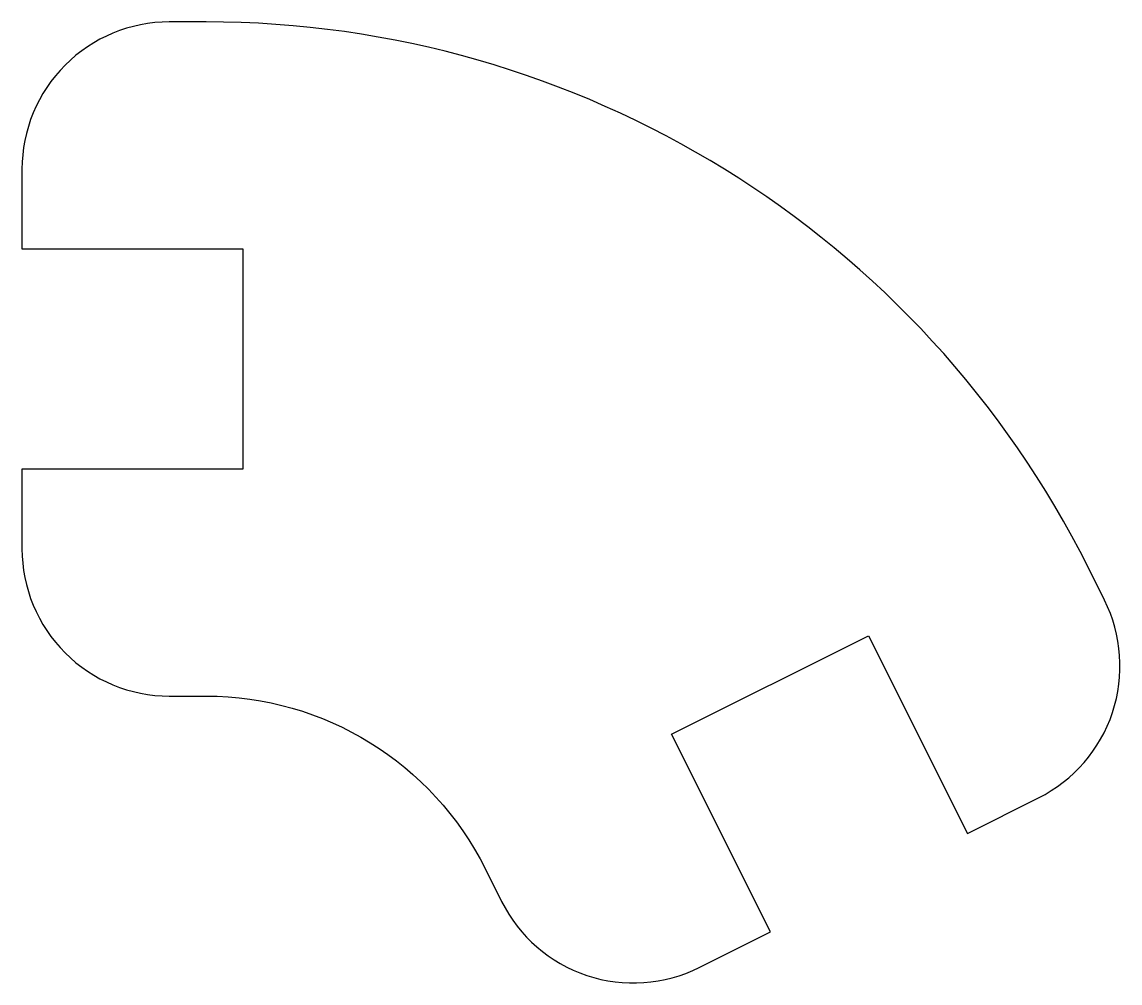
# Model space of a CAD drawing. Header units: millimetres. Extents: x 15.9 to 30.8, y 10.1 to 23.1.
import ezdxf

# ---------------------------------------------------------------- set-up
doc = ezdxf.new("R2010")
doc.units = ezdxf.units.MM

msp = doc.modelspace()

# ---------------------------------------------------------------- linework, layer by layer
msp.add_lwpolyline([(18.372, 23.096), (17.872, 23.096, 0.414214), (15.872, 21.096), (15.872, 20.016), (18.872, 20.016), (18.872, 17.026), (15.872, 17.026), (15.872, 15.946, 0.414214), (17.872, 13.946), (18.372, 13.946, -0.284103), (22.16, 11.604), (22.384, 11.157, 0.414214), (25.067, 10.262), (26.033, 10.745), (24.692, 13.428), (27.366, 14.765), (28.708, 12.082), (29.674, 12.565, 0.414214), (30.568, 15.248), (30.345, 15.695, 0.284103), (18.372, 23.096)], format="xyb", close=True)

doc.saveas('drawing.dxf')
